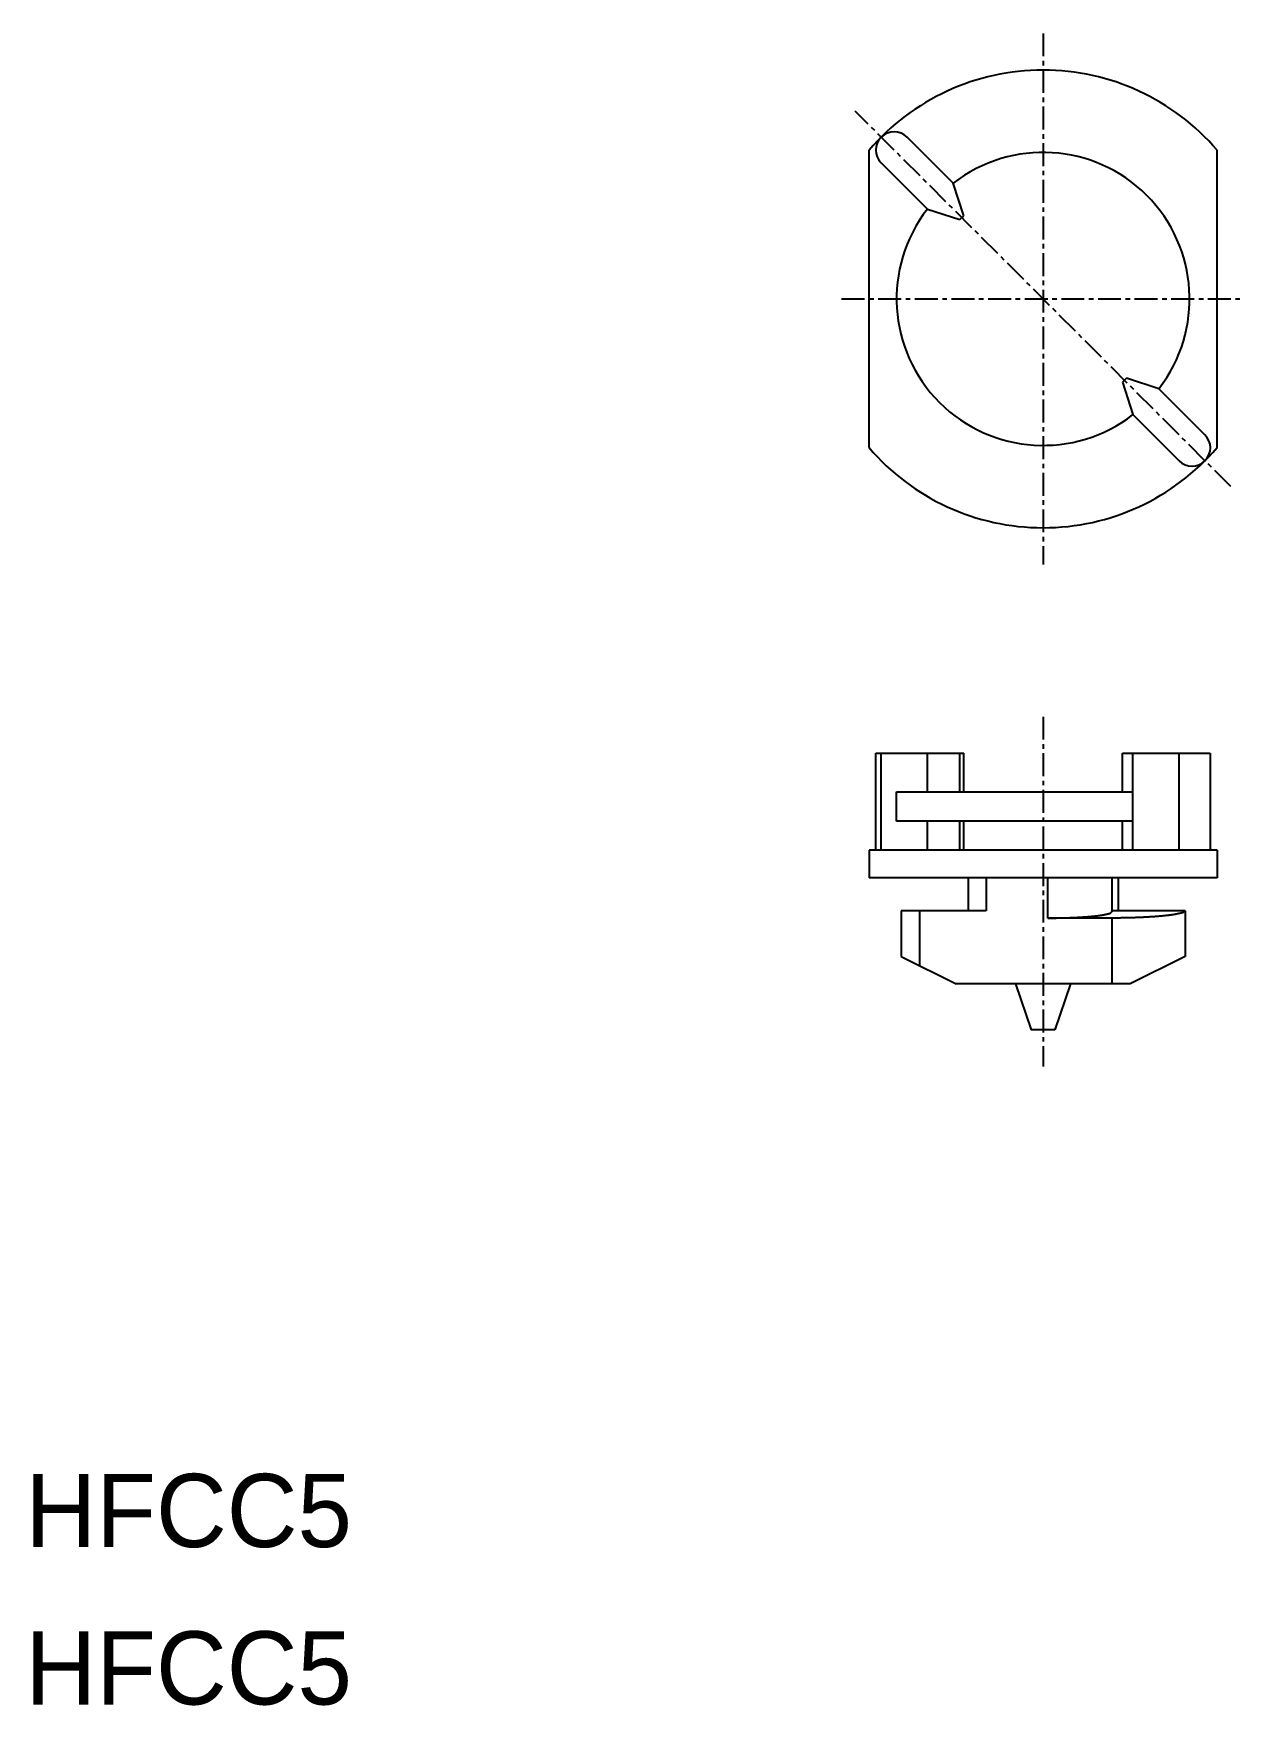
# Model space of a CAD drawing. Extents: x 0.4 to 66.6, y -0.1 to 91.3.
import ezdxf

# ---------------------------------------------------------------- set-up
doc = ezdxf.new("R2010")
doc.units = 0
doc.linetypes.add('CENTER', pattern=[2, 1.25, -0.25, 0.25, -0.25])
doc.layers.get('0').update_dxf_attribs({"linetype": 'CONTINUOUS'})
doc.layers.add('CENTER', color=1, linetype='CENTER')

msp = doc.modelspace()

# ---------------------------------------------------------------- linework, layer by layer
at = {"color": 7, "linetype": 'CONTINUOUS'}
for p, q in [((50.662, 83.095), (48.143, 85.614)), ((46.068, 68.651), (46.068, 84.9)), ((46.729, 84.2), (49.248, 81.681)), ((65.068, 68.651), (65.068, 84.9)), ((51.233, 81.322), (50.662, 83.095)), ((49.248, 81.681), (51.021, 81.11)), ((51.021, 81.11), (51.233, 81.322)), ((60.115, 72.441), (59.902, 72.229)), ((59.902, 72.229), (60.473, 70.456)), ((61.887, 71.87), (60.115, 72.441)), ((64.407, 69.351), (61.887, 71.87)), ((60.473, 70.456), (62.992, 67.937)), ((46.436, 51.957), (51.233, 51.957)), ((46.436, 46.657), (46.436, 51.957)), ((46.729, 46.657), (46.729, 51.957)), ((49.248, 49.857), (49.248, 51.957)), ((51.021, 49.857), (51.021, 51.957)), ((51.233, 49.857), (51.233, 51.957)), ((59.902, 51.957), (64.699, 51.957)), ((59.902, 49.857), (59.902, 51.957)), ((60.473, 46.657), (60.473, 51.957)), ((62.992, 46.657), (62.992, 51.957)), ((64.7, 46.657), (64.7, 51.957)), ((47.568, 49.857), (60.473, 49.857)), ((47.568, 48.257), (47.568, 49.857)), ((60.473, 48.257), (47.568, 48.257)), ((49.248, 46.657), (49.248, 48.257)), ((51.021, 46.657), (51.021, 48.257)), ((51.233, 46.657), (51.233, 48.257)), ((59.902, 46.657), (59.902, 48.257)), ((65.068, 46.657), (46.068, 46.657)), ((46.068, 46.657), (46.068, 45.157)), ((65.068, 46.657), (65.068, 45.157)), ((65.068, 45.157), (46.068, 45.157)), ((51.468, 45.157), (51.468, 43.357)), ((52.468, 45.157), (52.468, 43.357)), ((55.818, 42.957), (55.818, 45.157)), ((59.318, 45.157), (59.318, 43.307)), ((59.668, 45.157), (59.668, 43.357)), ((52.468, 43.357), (47.818, 43.357)), ((47.818, 43.357), (47.818, 40.857)), ((48.818, 43.357), (48.818, 40.357)), ((59.318, 42.957), (55.818, 42.957)), ((59.381, 43.357), (59.318, 43.307)), ((59.318, 42.957), (59.318, 39.357)), ((63.318, 43.357), (59.381, 43.357)), ((63.318, 43.357), (63.318, 40.857)), ((47.818, 40.857), (50.818, 39.357)), ((63.318, 40.857), (60.318, 39.357)), ((60.318, 39.357), (50.818, 39.357)), ((54.068, 39.357), (54.918, 36.857)), ((57.068, 39.357), (56.218, 36.857)), ((56.218, 36.857), (54.918, 36.857))]:
    msp.add_line(p, q, dxfattribs=at)
at = {"color": 7}
for points in [[(55.818, 42.957, 0), (55.827, 42.957, 0), (55.836, 42.957, 0), (55.846, 42.957, 0), (55.855, 42.957, 0), (55.864, 42.957, 0), (55.873, 42.957, 0), (55.883, 42.958, 0), (55.892, 42.958, 0), (55.901, 42.958, 0), (55.911, 42.958, 0), (55.92, 42.958, 0), (55.929, 42.958, 0), (55.938, 42.958, 0), (55.948, 42.958, 0), (55.957, 42.958, 0), (55.966, 42.958, 0), (55.975, 42.958, 0), (55.985, 42.958, 0), (55.994, 42.958, 0), (56.003, 42.958, 0), (56.013, 42.958, 0), (56.022, 42.958, 0), (56.031, 42.958, 0), (56.04, 42.958, 0), (56.05, 42.958, 0), (56.059, 42.959, 0), (56.068, 42.959, 0), (56.078, 42.959, 0), (56.087, 42.959, 0), (56.096, 42.959, 0), (56.105, 42.959, 0), (56.115, 42.959, 0), (56.124, 42.959, 0), (56.133, 42.959, 0), (56.142, 42.959, 0), (56.152, 42.959, 0), (56.161, 42.959, 0), (56.17, 42.959, 0), (56.179, 42.959, 0), (56.189, 42.959, 0), (56.198, 42.96, 0), (56.207, 42.96, 0), (56.217, 42.96, 0), (56.226, 42.96, 0), (56.235, 42.96, 0), (56.244, 42.96, 0), (56.254, 42.96, 0), (56.263, 42.96, 0), (56.272, 42.96, 0), (56.282, 42.96, 0), (56.291, 42.961, 0), (56.3, 42.961, 0), (56.309, 42.961, 0), (56.319, 42.961, 0), (56.328, 42.961, 0), (56.337, 42.961, 0), (56.346, 42.961, 0), (56.356, 42.961, 0), (56.365, 42.961, 0), (56.374, 42.962, 0), (56.383, 42.962, 0), (56.393, 42.962, 0), (56.402, 42.962, 0), (56.411, 42.962, 0), (56.421, 42.962, 0), (56.43, 42.962, 0), (56.439, 42.963, 0), (56.448, 42.963, 0), (56.458, 42.963, 0), (56.467, 42.963, 0), (56.476, 42.963, 0), (56.486, 42.964, 0), (56.495, 42.964, 0), (56.504, 42.964, 0), (56.513, 42.964, 0), (56.523, 42.964, 0), (56.532, 42.964, 0), (56.541, 42.965, 0), (56.55, 42.965, 0), (56.56, 42.965, 0), (56.569, 42.965, 0), (56.578, 42.965, 0), (56.587, 42.966, 0), (56.597, 42.966, 0), (56.606, 42.966, 0), (56.615, 42.966, 0), (56.625, 42.966, 0), (56.634, 42.967, 0), (56.643, 42.967, 0), (56.652, 42.967, 0), (56.662, 42.967, 0), (56.671, 42.968, 0), (56.68, 42.968, 0), (56.69, 42.968, 0), (56.699, 42.968, 0), (56.708, 42.968, 0), (56.717, 42.969, 0), (56.727, 42.969, 0), (56.736, 42.969, 0), (56.745, 42.969, 0), (56.754, 42.97, 0), (56.764, 42.97, 0), (56.773, 42.97, 0), (56.782, 42.971, 0), (56.791, 42.971, 0), (56.801, 42.971, 0), (56.81, 42.971, 0), (56.819, 42.972, 0), (56.828, 42.972, 0), (56.838, 42.972, 0), (56.847, 42.972, 0), (56.856, 42.973, 0), (56.866, 42.973, 0), (56.875, 42.973, 0), (56.884, 42.974, 0), (56.893, 42.974, 0), (56.903, 42.974, 0), (56.912, 42.975, 0), (56.921, 42.975, 0), (56.931, 42.975, 0), (56.94, 42.976, 0), (56.949, 42.976, 0), (56.958, 42.976, 0), (56.968, 42.976, 0), (56.977, 42.977, 0), (56.986, 42.977, 0), (56.995, 42.977, 0), (57.005, 42.978, 0), (57.014, 42.978, 0), (57.023, 42.978, 0), (57.032, 42.979, 0), (57.042, 42.979, 0), (57.051, 42.98, 0), (57.06, 42.98, 0), (57.069, 42.98, 0), (57.079, 42.981, 0), (57.088, 42.981, 0), (57.097, 42.981, 0), (57.107, 42.982, 0), (57.116, 42.982, 0), (57.125, 42.983, 0), (57.134, 42.983, 0), (57.144, 42.983, 0), (57.153, 42.984, 0), (57.162, 42.984, 0), (57.171, 42.984, 0), (57.181, 42.985, 0), (57.19, 42.985, 0), (57.199, 42.986, 0), (57.209, 42.986, 0), (57.218, 42.986, 0), (57.227, 42.987, 0), (57.236, 42.987, 0), (57.245, 42.988, 0), (57.255, 42.988, 0), (57.264, 42.989, 0), (57.273, 42.989, 0), (57.283, 42.989, 0), (57.292, 42.99, 0), (57.301, 42.99, 0), (57.31, 42.991, 0), (57.32, 42.991, 0), (57.329, 42.992, 0), (57.338, 42.992, 0), (57.347, 42.992, 0), (57.357, 42.993, 0), (57.366, 42.993, 0), (57.375, 42.994, 0), (57.385, 42.994, 0), (57.394, 42.995, 0), (57.403, 42.995, 0), (57.412, 42.996, 0), (57.422, 42.996, 0), (57.431, 42.996, 0), (57.44, 42.997, 0), (57.449, 42.998, 0), (57.459, 42.998, 0), (57.468, 42.998, 0), (57.477, 42.999, 0), (57.486, 42.999, 0), (57.496, 43, 0), (57.505, 43.001, 0), (57.514, 43.001, 0), (57.523, 43.002, 0), (57.533, 43.002, 0), (57.542, 43.002, 0), (57.551, 43.003, 0), (57.56, 43.004, 0), (57.57, 43.004, 0), (57.579, 43.005, 0), (57.588, 43.005, 0), (57.597, 43.006, 0), (57.607, 43.006, 0), (57.616, 43.007, 0), (57.625, 43.007, 0), (57.635, 43.008, 0), (57.644, 43.008, 0), (57.653, 43.009, 0), (57.662, 43.01, 0), (57.672, 43.01, 0), (57.681, 43.011, 0), (57.69, 43.011, 0), (57.699, 43.012, 0), (57.709, 43.013, 0), (57.718, 43.013, 0), (57.727, 43.014, 0), (57.736, 43.014, 0), (57.746, 43.015, 0), (57.755, 43.016, 0), (57.764, 43.016, 0), (57.773, 43.017, 0), (57.783, 43.017, 0), (57.792, 43.018, 0), (57.801, 43.019, 0), (57.81, 43.019, 0), (57.82, 43.02, 0), (57.829, 43.021, 0), (57.838, 43.021, 0), (57.847, 43.022, 0), (57.857, 43.022, 0), (57.866, 43.023, 0), (57.875, 43.024, 0), (57.885, 43.025, 0), (57.894, 43.025, 0), (57.903, 43.026, 0), (57.912, 43.027, 0), (57.921, 43.027, 0), (57.931, 43.028, 0), (57.94, 43.029, 0), (57.949, 43.029, 0), (57.958, 43.03, 0), (57.968, 43.031, 0), (57.977, 43.032, 0), (57.986, 43.032, 0), (57.995, 43.033, 0), (58.005, 43.034, 0), (58.014, 43.035, 0), (58.023, 43.035, 0), (58.032, 43.036, 0), (58.042, 43.037, 0), (58.051, 43.038, 0), (58.06, 43.038, 0), (58.069, 43.039, 0), (58.078, 43.04, 0), (58.088, 43.041, 0), (58.097, 43.041, 0), (58.106, 43.042, 0), (58.115, 43.043, 0), (58.125, 43.044, 0), (58.134, 43.045, 0), (58.143, 43.046, 0), (58.152, 43.047, 0), (58.161, 43.047, 0), (58.171, 43.048, 0), (58.18, 43.049, 0), (58.189, 43.05, 0), (58.198, 43.051, 0), (58.208, 43.052, 0), (58.217, 43.053, 0), (58.226, 43.053, 0), (58.235, 43.054, 0), (58.245, 43.055, 0), (58.254, 43.056, 0), (58.263, 43.057, 0), (58.272, 43.058, 0), (58.281, 43.059, 0), (58.291, 43.06, 0), (58.3, 43.061, 0), (58.309, 43.062, 0), (58.318, 43.062, 0), (58.328, 43.063, 0), (58.337, 43.064, 0), (58.346, 43.065, 0), (58.355, 43.066, 0), (58.364, 43.067, 0), (58.374, 43.068, 0), (58.383, 43.069, 0), (58.392, 43.07, 0), (58.401, 43.071, 0), (58.411, 43.072, 0), (58.42, 43.073, 0), (58.429, 43.074, 0), (58.438, 43.075, 0), (58.447, 43.076, 0), (58.457, 43.077, 0), (58.466, 43.078, 0), (58.475, 43.079, 0), (58.484, 43.081, 0), (58.494, 43.081, 0), (58.503, 43.083, 0), (58.512, 43.084, 0), (58.522, 43.085, 0), (58.531, 43.086, 0), (58.54, 43.087, 0), (58.549, 43.088, 0), (58.559, 43.089, 0), (58.568, 43.09, 0), (58.577, 43.091, 0), (58.586, 43.093, 0), (58.596, 43.094, 0), (58.605, 43.095, 0), (58.614, 43.096, 0), (58.623, 43.097, 0), (58.632, 43.098, 0), (58.642, 43.099, 0), (58.651, 43.101, 0), (58.66, 43.102, 0), (58.669, 43.103, 0), (58.678, 43.105, 0), (58.688, 43.106, 0), (58.697, 43.107, 0), (58.706, 43.108, 0), (58.715, 43.11, 0), (58.724, 43.111, 0), (58.734, 43.112, 0), (58.743, 43.114, 0), (58.752, 43.115, 0), (58.761, 43.117, 0), (58.77, 43.118, 0), (58.779, 43.12, 0), (58.788, 43.121, 0), (58.797, 43.123, 0), (58.806, 43.124, 0), (58.816, 43.126, 0), (58.825, 43.128, 0), (58.834, 43.129, 0), (58.843, 43.131, 0), (58.852, 43.133, 0), (58.861, 43.134, 0), (58.87, 43.136, 0), (58.879, 43.138, 0), (58.888, 43.14, 0), (58.897, 43.142, 0), (58.906, 43.144, 0), (58.915, 43.145, 0), (58.924, 43.147, 0), (58.932, 43.149, 0), (58.941, 43.151, 0), (58.95, 43.153, 0), (58.959, 43.155, 0), (58.968, 43.157, 0), (58.977, 43.159, 0), (58.986, 43.161, 0), (58.995, 43.163, 0), (59.005, 43.165, 0), (59.014, 43.167, 0), (59.023, 43.169, 0), (59.032, 43.171, 0), (59.041, 43.173, 0), (59.05, 43.175, 0), (59.059, 43.177, 0), (59.069, 43.179, 0), (59.078, 43.181, 0), (59.087, 43.183, 0), (59.096, 43.185, 0), (59.106, 43.187, 0), (59.115, 43.189, 0), (59.124, 43.191, 0), (59.134, 43.193, 0), (59.143, 43.195, 0), (59.153, 43.198, 0), (59.162, 43.2, 0), (59.171, 43.202, 0), (59.18, 43.205, 0), (59.189, 43.208, 0), (59.198, 43.211, 0), (59.207, 43.214, 0), (59.215, 43.217, 0), (59.224, 43.221, 0), (59.232, 43.225, 0), (59.24, 43.23, 0), (59.248, 43.234, 0), (59.255, 43.239, 0), (59.263, 43.245, 0), (59.27, 43.251, 0), (59.276, 43.257, 0), (59.282, 43.263, 0), (59.289, 43.27, 0), (59.295, 43.277, 0), (59.301, 43.285, 0), (59.306, 43.292, 0), (59.312, 43.3, 0), (59.318, 43.307, 0)], [(63.318, 43.357, 0), (63.311, 43.349, 0), (63.305, 43.34, 0), (63.298, 43.331, 0), (63.291, 43.323, 0), (63.285, 43.315, 0), (63.278, 43.307, 0), (63.27, 43.3, 0), (63.263, 43.292, 0), (63.255, 43.286, 0), (63.246, 43.28, 0), (63.238, 43.274, 0), (63.229, 43.268, 0), (63.22, 43.264, 0), (63.211, 43.259, 0), (63.201, 43.255, 0), (63.191, 43.251, 0), (63.181, 43.247, 0), (63.171, 43.243, 0), (63.161, 43.24, 0), (63.15, 43.237, 0), (63.14, 43.234, 0), (63.129, 43.232, 0), (63.118, 43.229, 0), (63.108, 43.227, 0), (63.097, 43.225, 0), (63.086, 43.222, 0), (63.075, 43.22, 0), (63.065, 43.218, 0), (63.054, 43.215, 0), (63.043, 43.213, 0), (63.033, 43.211, 0), (63.022, 43.208, 0), (63.012, 43.206, 0), (63.001, 43.204, 0), (62.991, 43.202, 0), (62.98, 43.199, 0), (62.97, 43.197, 0), (62.96, 43.195, 0), (62.949, 43.192, 0), (62.939, 43.19, 0), (62.929, 43.188, 0), (62.919, 43.185, 0), (62.908, 43.183, 0), (62.898, 43.181, 0), (62.888, 43.179, 0), (62.877, 43.177, 0), (62.867, 43.174, 0), (62.857, 43.172, 0), (62.847, 43.17, 0), (62.837, 43.168, 0), (62.826, 43.166, 0), (62.816, 43.164, 0), (62.806, 43.162, 0), (62.795, 43.16, 0), (62.785, 43.158, 0), (62.775, 43.156, 0), (62.764, 43.154, 0), (62.754, 43.152, 0), (62.744, 43.15, 0), (62.733, 43.148, 0), (62.723, 43.147, 0), (62.713, 43.145, 0), (62.702, 43.143, 0), (62.692, 43.141, 0), (62.681, 43.14, 0), (62.671, 43.138, 0), (62.661, 43.136, 0), (62.65, 43.135, 0), (62.64, 43.133, 0), (62.629, 43.132, 0), (62.619, 43.13, 0), (62.608, 43.129, 0), (62.598, 43.127, 0), (62.587, 43.126, 0), (62.577, 43.124, 0), (62.566, 43.123, 0), (62.556, 43.121, 0), (62.545, 43.12, 0), (62.535, 43.118, 0), (62.524, 43.117, 0), (62.513, 43.116, 0), (62.503, 43.114, 0), (62.492, 43.113, 0), (62.482, 43.112, 0), (62.471, 43.111, 0), (62.461, 43.109, 0), (62.45, 43.108, 0), (62.439, 43.107, 0), (62.429, 43.105, 0), (62.418, 43.104, 0), (62.408, 43.103, 0), (62.397, 43.102, 0), (62.387, 43.1, 0), (62.376, 43.099, 0), (62.365, 43.098, 0), (62.355, 43.097, 0), (62.344, 43.096, 0), (62.334, 43.094, 0), (62.323, 43.093, 0), (62.313, 43.092, 0), (62.302, 43.091, 0), (62.291, 43.09, 0), (62.281, 43.089, 0), (62.27, 43.088, 0), (62.26, 43.087, 0), (62.249, 43.085, 0), (62.239, 43.084, 0), (62.228, 43.083, 0), (62.218, 43.082, 0), (62.207, 43.081, 0), (62.197, 43.08, 0), (62.186, 43.079, 0), (62.175, 43.078, 0), (62.165, 43.077, 0), (62.154, 43.075, 0), (62.144, 43.074, 0), (62.133, 43.073, 0), (62.123, 43.072, 0), (62.112, 43.071, 0), (62.102, 43.07, 0), (62.091, 43.069, 0), (62.081, 43.068, 0), (62.07, 43.067, 0), (62.06, 43.066, 0), (62.049, 43.065, 0), (62.038, 43.064, 0), (62.028, 43.063, 0), (62.017, 43.062, 0), (62.007, 43.061, 0), (61.996, 43.06, 0), (61.986, 43.059, 0), (61.975, 43.058, 0), (61.965, 43.057, 0), (61.954, 43.056, 0), (61.944, 43.056, 0), (61.933, 43.054, 0), (61.922, 43.054, 0), (61.912, 43.053, 0), (61.901, 43.052, 0), (61.891, 43.051, 0), (61.88, 43.05, 0), (61.87, 43.049, 0), (61.859, 43.048, 0), (61.849, 43.047, 0), (61.838, 43.047, 0), (61.828, 43.046, 0), (61.817, 43.045, 0), (61.806, 43.044, 0), (61.796, 43.043, 0), (61.785, 43.042, 0), (61.775, 43.041, 0), (61.764, 43.041, 0), (61.754, 43.04, 0), (61.743, 43.039, 0), (61.733, 43.038, 0), (61.722, 43.037, 0), (61.711, 43.036, 0), (61.701, 43.036, 0), (61.69, 43.035, 0), (61.68, 43.034, 0), (61.669, 43.033, 0), (61.658, 43.033, 0), (61.648, 43.032, 0), (61.637, 43.031, 0), (61.627, 43.03, 0), (61.616, 43.03, 0), (61.606, 43.029, 0), (61.595, 43.028, 0), (61.584, 43.027, 0), (61.574, 43.027, 0), (61.563, 43.026, 0), (61.553, 43.025, 0), (61.542, 43.025, 0), (61.532, 43.024, 0), (61.521, 43.023, 0), (61.511, 43.022, 0), (61.5, 43.022, 0), (61.489, 43.021, 0), (61.479, 43.02, 0), (61.468, 43.02, 0), (61.458, 43.019, 0), (61.447, 43.018, 0), (61.436, 43.018, 0), (61.426, 43.017, 0), (61.415, 43.017, 0), (61.405, 43.016, 0), (61.394, 43.015, 0), (61.383, 43.015, 0), (61.373, 43.014, 0), (61.362, 43.013, 0), (61.352, 43.013, 0), (61.341, 43.012, 0), (61.331, 43.011, 0), (61.32, 43.011, 0), (61.309, 43.01, 0), (61.299, 43.01, 0), (61.288, 43.009, 0), (61.278, 43.008, 0), (61.267, 43.008, 0), (61.257, 43.007, 0), (61.246, 43.007, 0), (61.235, 43.006, 0), (61.225, 43.005, 0), (61.214, 43.005, 0), (61.204, 43.004, 0), (61.193, 43.004, 0), (61.182, 43.003, 0), (61.172, 43.003, 0), (61.161, 43.002, 0), (61.151, 43.002, 0), (61.14, 43.001, 0), (61.13, 43.001, 0), (61.119, 43, 0), (61.108, 42.999, 0), (61.098, 42.999, 0), (61.087, 42.998, 0), (61.077, 42.998, 0), (61.066, 42.997, 0), (61.055, 42.997, 0), (61.045, 42.996, 0), (61.034, 42.996, 0), (61.024, 42.995, 0), (61.013, 42.995, 0), (61.002, 42.994, 0), (60.992, 42.994, 0), (60.981, 42.993, 0), (60.971, 42.993, 0), (60.96, 42.992, 0), (60.95, 42.992, 0), (60.939, 42.992, 0), (60.928, 42.991, 0), (60.918, 42.991, 0), (60.907, 42.99, 0), (60.897, 42.99, 0), (60.886, 42.989, 0), (60.875, 42.989, 0), (60.865, 42.988, 0), (60.854, 42.988, 0), (60.844, 42.987, 0), (60.833, 42.987, 0), (60.822, 42.986, 0), (60.812, 42.986, 0), (60.801, 42.986, 0), (60.791, 42.985, 0), (60.78, 42.985, 0), (60.77, 42.984, 0), (60.759, 42.984, 0), (60.748, 42.984, 0), (60.738, 42.983, 0), (60.727, 42.983, 0), (60.717, 42.982, 0), (60.706, 42.982, 0), (60.695, 42.982, 0), (60.685, 42.981, 0), (60.674, 42.981, 0), (60.664, 42.98, 0), (60.653, 42.98, 0), (60.642, 42.98, 0), (60.632, 42.979, 0), (60.621, 42.979, 0), (60.611, 42.979, 0), (60.6, 42.978, 0), (60.589, 42.978, 0), (60.579, 42.977, 0), (60.568, 42.977, 0), (60.558, 42.977, 0), (60.547, 42.976, 0), (60.536, 42.976, 0), (60.526, 42.976, 0), (60.515, 42.975, 0), (60.505, 42.975, 0), (60.494, 42.975, 0), (60.483, 42.974, 0), (60.473, 42.974, 0), (60.462, 42.974, 0), (60.452, 42.973, 0), (60.441, 42.973, 0), (60.431, 42.973, 0), (60.42, 42.972, 0), (60.409, 42.972, 0), (60.399, 42.972, 0), (60.388, 42.972, 0), (60.378, 42.971, 0), (60.367, 42.971, 0), (60.356, 42.971, 0), (60.346, 42.97, 0), (60.335, 42.97, 0), (60.325, 42.97, 0), (60.314, 42.97, 0), (60.303, 42.969, 0), (60.293, 42.969, 0), (60.282, 42.969, 0), (60.272, 42.968, 0), (60.261, 42.968, 0), (60.25, 42.968, 0), (60.24, 42.968, 0), (60.229, 42.968, 0), (60.219, 42.967, 0), (60.208, 42.967, 0), (60.197, 42.967, 0), (60.187, 42.967, 0), (60.176, 42.966, 0), (60.166, 42.966, 0), (60.155, 42.966, 0), (60.145, 42.966, 0), (60.134, 42.965, 0), (60.123, 42.965, 0), (60.113, 42.965, 0), (60.102, 42.965, 0), (60.092, 42.965, 0), (60.081, 42.964, 0), (60.07, 42.964, 0), (60.06, 42.964, 0), (60.049, 42.964, 0), (60.038, 42.964, 0), (60.028, 42.964, 0), (60.017, 42.963, 0), (60.007, 42.963, 0), (59.996, 42.963, 0), (59.986, 42.963, 0), (59.975, 42.963, 0), (59.964, 42.962, 0), (59.954, 42.962, 0), (59.943, 42.962, 0), (59.932, 42.962, 0), (59.922, 42.962, 0), (59.911, 42.962, 0), (59.901, 42.962, 0), (59.89, 42.961, 0), (59.88, 42.961, 0), (59.869, 42.961, 0), (59.858, 42.961, 0), (59.848, 42.961, 0), (59.837, 42.961, 0), (59.827, 42.961, 0), (59.816, 42.961, 0), (59.805, 42.961, 0), (59.795, 42.96, 0), (59.784, 42.96, 0), (59.774, 42.96, 0), (59.763, 42.96, 0), (59.752, 42.96, 0), (59.742, 42.96, 0), (59.731, 42.96, 0), (59.721, 42.96, 0), (59.71, 42.959, 0), (59.699, 42.959, 0), (59.689, 42.959, 0), (59.678, 42.959, 0), (59.668, 42.959, 0), (59.657, 42.959, 0), (59.646, 42.959, 0), (59.636, 42.959, 0), (59.625, 42.959, 0), (59.615, 42.959, 0), (59.604, 42.959, 0), (59.593, 42.959, 0), (59.583, 42.959, 0), (59.572, 42.959, 0), (59.562, 42.958, 0), (59.551, 42.958, 0), (59.54, 42.958, 0), (59.53, 42.958, 0), (59.519, 42.958, 0), (59.509, 42.958, 0), (59.498, 42.958, 0), (59.487, 42.958, 0), (59.477, 42.958, 0), (59.466, 42.958, 0), (59.456, 42.958, 0), (59.445, 42.958, 0), (59.434, 42.958, 0), (59.424, 42.958, 0), (59.413, 42.958, 0), (59.403, 42.958, 0), (59.392, 42.958, 0), (59.381, 42.957, 0), (59.371, 42.957, 0), (59.36, 42.957, 0), (59.35, 42.957, 0), (59.339, 42.957, 0), (59.328, 42.957, 0), (59.318, 42.957, 0)]]:
    msp.add_polyline3d(points, dxfattribs=at)
at = {"color": 7, "linetype": 'CONTINUOUS'}
for centre, radius, start, end in [((55.568, 76.776), 12.5, 40.5358, 139.4642), ((47.436, 84.907), 1, 45, 225), ((55.568, 76.776), 8, 322.18076, 127.81924), ((55.568, 76.776), 8, 142.18076, 307.81924), ((55.568, 76.776), 12.5, 220.5358, 319.4642), ((63.7, 68.644), 1, 225, 45)]:
    msp.add_arc(centre, radius, start, end, dxfattribs=at)
at = {"layer": 'CENTER', "color": 1, "linetype": 'CENTER'}
for p, q in [((55.568, 91.276), (55.568, 62.276)), ((65.821, 66.522), (45.315, 87.029)), ((44.568, 76.776), (66.568, 76.776)), ((55.568, 53.957), (55.568, 34.857))]:
    msp.add_line(p, q, dxfattribs=at)

# ---------------------------------------------------------------- texts
at = {"color": 7, "linetype": 'CONTINUOUS'}
for p in [(0, 8.599), (0, 0)]:
    msp.add_text('HFCC5', height=4, dxfattribs=at).set_placement(p)

doc.saveas('drawing.dxf')
